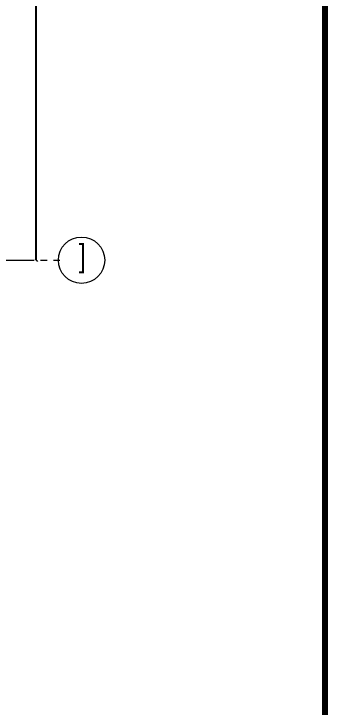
# Model space of a CAD drawing. Extents: x 752 to 1087, y 357 to 811.
# Drawn here: x 1053.6 to 1059.64, y 519.24 to 532.68 of the extents above; entities that cross this region are included whole.
import ezdxf

# ---------------------------------------------------------------- set-up
doc = ezdxf.new("R2010")
doc.units = 0
doc.header["$MEASUREMENT"] = 0
doc.header["$PDMODE"] = 3
doc.header["$PDSIZE"] = 0.1
doc.linetypes.add('CENTER2', pattern=[1.125, 0.75, -0.125, 0.125, -0.125])
doc.linetypes.add('CENTERX2', pattern=[4, 2.5, -0.5, 0.5, -0.5])
doc.layers.get('0').update_dxf_attribs({"linetype": 'CONTINUOUS', "lineweight": 30})
doc.layers.get('Defpoints').update_dxf_attribs({"linetype": 'CONTINUOUS'})
for name, color, linetype, lineweight in [('axis', 1, 'CENTERX2', 5), ('axis no.', 11, 'CONTINUOUS', 20), ('Dimensions of axis', 11, 'CONTINUOUS', 20), ('UG-BORDER', 20, 'CONTINUOUS', 80)]:
    doc.layers.add(name, color=color, linetype=linetype, lineweight=lineweight)
doc.styles.add('SOSA', font='sosa.shx')
doc.styles.add('SOSA2', font='SOSA.shx', dxfattribs={"width": 0.8})
doc.dimstyles.new('axis dim', dxfattribs={"dimtxt": 0.2, "dimasz": 0.05, "dimexe": 0, "dimexo": 0, "dimgap": 0.001, "dimtad": 0, "dimzin": 0, "dimdsep": 46, "dimtxsty": 'SOSA', "dimblk": 'OBLIQUE', "dimcen": 0, "dimse1": 1, "dimse2": 1, "dimclrd": 256, "dimclre": 256, "dimclrt": 256, "dimadec": 0, "dimazin": 0, "dimtfac": 1, "dimtofl": 0, "dimtmove": 1, "dimatfit": 3, "dimldrblk": 'OBLIQUE', "dimfxl": 0, "dimtolj": 1, "dimtzin": 0, "dimarcsym": 0})

# ---------------------------------------------------------------- blocks, each defined once
blk = doc.blocks.new('_OBLIQUE')
at = {"color": 0, "linetype": 'ByBlock'}
blk.add_line((-0.5, -0.5), (0.5, 0.5), dxfattribs=at)
blk = doc.blocks.new('*D307')
at = {"layer": 'Defpoints', "color": 0, "transparency": 16777216}
for p in [(1053.199, 549.603), (1054.038, 549.603), (1053.75, 527.903)]:
    blk.add_point(p, dxfattribs=at)
at = {"layer": 'Dimensions of axis', "lineweight": -2, "transparency": 16777216}
for p, q in [((1054.038, 549.603), (1054.038, 539.061)), ((1054.038, 527.903), (1054.038, 538.445))]:
    blk.add_line(p, q, dxfattribs=at)
at = {"layer": 'Dimensions of axis', "lineweight": -2, "transparency": 16777216, "xscale": 0.05, "yscale": 0.05, "zscale": 0.05}
for p, rotation in [((1054.038, 549.603), 90), ((1054.038, 527.903), 270)]:
    blk.add_blockref('_OBLIQUE', p, dxfattribs=dict(at, rotation=rotation))
at = {"layer": 'Dimensions of axis', "transparency": 16777216, "insert": (1054.038, 538.753), "char_height": 0.2, "attachment_point": 5, "rotation": 90, "style": 'SOSA'}
blk.add_mtext('\\A1;21.70', dxfattribs=at)
blk = doc.blocks.new('UG-DAMANHOUR-LABS-BORD')
at = {"layer": 'UG-BORDER'}
blk.add_line((-16.583, 0.404), (-16.583, 66.296), dxfattribs=at)

msp = doc.modelspace()

# ---------------------------------------------------------------- linework, layer by layer
at = {"layer": 'axis', "linetype": 'CENTER2'}
msp.add_line((993.6219, 527.9034), (1054.4915, 527.9034), dxfattribs=at)
at = {"layer": 'axis no.'}
msp.add_circle((1054.9155, 527.9034), 0.45, dxfattribs=at)

# ---------------------------------------------------------------- block references
msp.add_blockref('UG-DAMANHOUR-LABS-BORD', (1076.2244, 505.3172))

# ---------------------------------------------------------------- texts
at = {"layer": 'axis no.', "insert": (1054.93, 527.9314), "char_height": 0.4355, "attachment_point": 5, "style": 'SOSA2'}
msp.add_mtext(']', dxfattribs=at)

# ---------------------------------------------------------------- dimensions: what is measured, and where the dimension line sits
at = {"layer": 'Dimensions of axis'}
dim = msp.add_linear_dim(base=(1054.0382, 549.6034), p1=(1053.7497, 527.9034), p2=(1053.1992, 549.6034), angle=90, dimstyle='axis dim', dxfattribs=at)
dim.commit()
dim.dimension.update_dxf_attribs({"geometry": '*D307', "text_midpoint": (1054.0382, 538.7534)})

doc.saveas('drawing.dxf')
